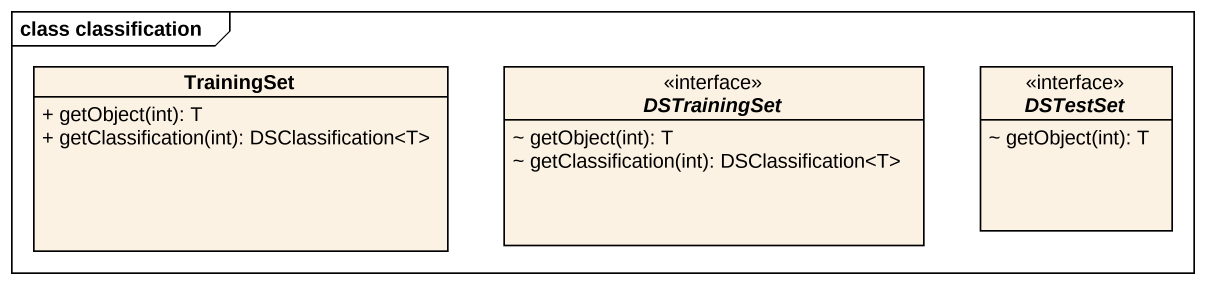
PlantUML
@startuml
mainframe class classification
hide circle
hide empty members
skinparam classAttributeIconSize 0
class TrainingSet {
  + getObject(int): T
  + getClassification(int): DSClassification<T>
}
interface DSTrainingSet <<interface>> {
  ~ getObject(int): T
  ~ getClassification(int): DSClassification<T>
}
interface DSTestSet <<interface>> {
  ~ getObject(int): T
}
@enduml
